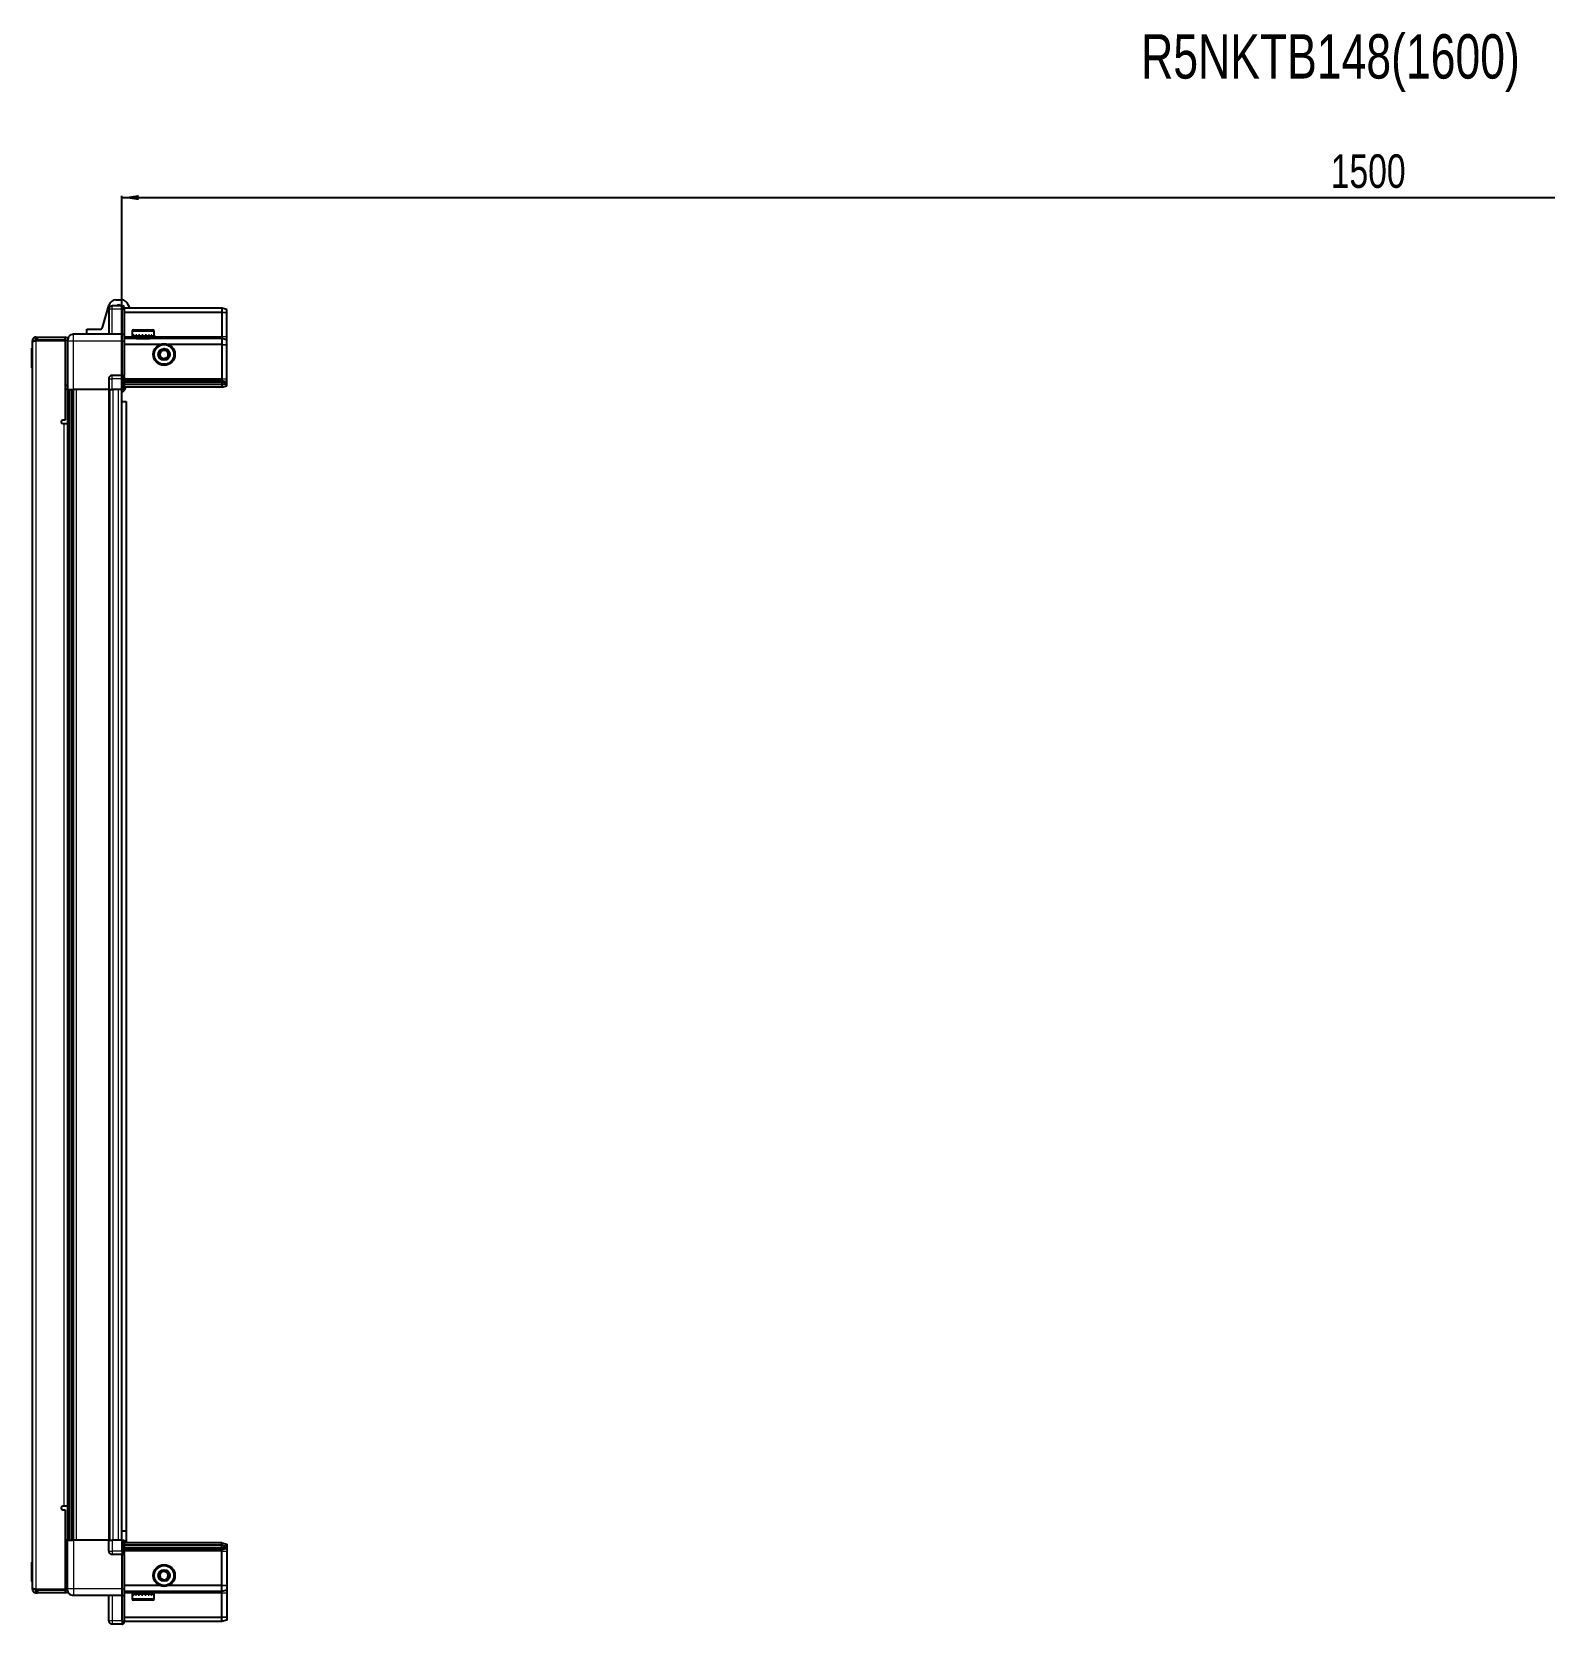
# Model space of a CAD drawing. Header units: millimetres. Extents: x 1256 to 6337, y -766 to 2003.
# Drawn here: x 3003 to 3904, y 1054 to 2003 of the extents above; entities that cross this region are included whole.
import ezdxf

# ---------------------------------------------------------------- set-up
doc = ezdxf.new("R2010")
doc.units = ezdxf.units.MM
doc.layers.add('FORMAT', color=7, linetype='Continuous')
doc.styles.add('SLDTEXTSTYLE0', font='TXT', dxfattribs={"width": 0.75})
doc.dimstyles.new('SLDDIMSTYLE0', dxfattribs={"dimtxt": 20, "dimasz": 10, "dimexe": 0, "dimexo": 0.0625, "dimgap": 5, "dimtad": 2, "dimdec": 1, "dimrnd": 1e-09, "dimzin": 12, "dimdsep": 46, "dimtxsty": 'SLDTEXTSTYLE0', "dimsah": 1, "dimcen": 0.09, "dimadec": 0, "dimazin": 3, "dimtfac": 1, "dimtofl": 0, "dimtmove": 0, "dimatfit": 3, "dimfxl": 0, "dimfrac": 2, "dimtolj": 1, "dimtzin": 12, "dimarcsym": 0})

# ---------------------------------------------------------------- blocks, each defined once
blk = doc.blocks.new('_D_5')
at = {"layer": 'FORMAT'}
for p, q in [((3056.46, 1790.11), (3056.46, 1905.6)), ((3056.46, 1904.6), (4556.46, 1904.6)), ((4556.46, 1790.11), (4556.46, 1905.6))]:
    blk.add_line(p, q, dxfattribs=at)
for points in [[(3056.46, 1904.6), (3066.46, 1903.07), (3066.46, 1906.14)], [(4556.46, 1904.6), (4546.46, 1906.14), (4546.46, 1903.07)]]:
    blk.add_solid(points, dxfattribs=at)
at = {"layer": 'FORMAT', "insert": (3776.91, 1930.39), "char_height": 20, "attachment_point": 1, "style": 'SLDTEXTSTYLE0'}
blk.add_mtext('1500', dxfattribs=at)

msp = doc.modelspace()

# ---------------------------------------------------------------- linework, layer by layer
at = {"color": 7, "linetype": 'Continuous', "lineweight": 25}
for p, q in [((3052.93, 1843.6), (3056.15, 1843.6)), ((3044.83, 1827.19), (3048.6, 1840.34)), ((3048.61, 1838.1), (3048.61, 1823.1)), ((3056.61, 1840.1), (3050.61, 1840.1)), ((3056.61, 1840.1), (3056.95, 1840.1)), ((3056.61, 1840.1), (3056.61, 1838.1)), ((3056.61, 1823.3), (3056.61, 1838.1)), ((3056.61, 1823.3), (3056.61, 1838.1)), ((3057.81, 1839.6), (3056.95, 1840.1)), ((3057.81, 1838.1), (3057.81, 1839.6)), ((3116.11, 1838.6), (3057.81, 1838.6)), ((3057.81, 1838.1), (3057.81, 1823.3)), ((3116.11, 1836.1), (3057.81, 1836.1)), ((3060.48, 1840.34), (3060.98, 1838.6)), ((3116.11, 1838.6), (3116.11, 1836.1)), ((3119.11, 1837.8), (3116.11, 1838.6)), ((3116.11, 1836.1), (3116.11, 1821.6)), ((3119.11, 1835.95), (3116.11, 1836.1)), ((3119.11, 1835.95), (3119.11, 1837.8)), ((3119.11, 1821.6), (3119.11, 1835.95)), ((3056.61, 1823.1), (3027.61, 1823.1)), ((3035.66, 1823.1), (3035.66, 1826.1)), ((3035.66, 1826.1), (3043.39, 1826.1)), ((3056.61, 1823.1), (3056.61, 1823.3)), ((3056.61, 1823.1), (3057.81, 1823.1)), ((3056.61, 1819.1), (3056.61, 1823.1)), ((3057.81, 1823.3), (3057.81, 1823.1)), ((3057.81, 1823.1), (3057.81, 1819.1)), ((3062.61, 1825), (3062.61, 1822.6)), ((3063.41, 1825.8), (3070.58, 1825.8)), ((3070.58, 1825.8), (3074.81, 1825.8)), ((3075.61, 1822.6), (3075.61, 1825)), ((3003.11, 1814.74), (3002.81, 1814.74)), ((3002.81, 1803.17), (3002.81, 1814.74)), ((3004.61, 1819.25), (3003.11, 1819.25)), ((3003.11, 1818.75), (3003.11, 1819.25)), ((3003.11, 1075.45), (3003.11, 1818.75)), ((3005.21, 1819.85), (3005.21, 1821.35)), ((3005.21, 1821.35), (3006.11, 1821.35)), ((3005.21, 1819.85), (3006.11, 1819.85)), ((3005.21, 1819.35), (3022.61, 1819.35)), ((3006.11, 1819.85), (3006.11, 1821.35)), ((3006.11, 1821.35), (3022.61, 1821.35)), ((3006.11, 1819.85), (3022.61, 1819.85)), ((3022.61, 1819.85), (3022.61, 1821.35)), ((3024.11, 1819.35), (3022.61, 1819.35)), ((3022.61, 1819.35), (3022.61, 1771.85)), ((3024.11, 1819.1), (3024.11, 1790.1)), ((3056.61, 1798.8), (3056.61, 1819.1)), ((3116.11, 1820.6), (3057.81, 1820.6)), ((3057.81, 1819.1), (3057.81, 1798.8)), ((3079.11, 1817.1), (3057.81, 1817.1)), ((3062.61, 1822.6), (3062.61, 1822.1)), ((3062.61, 1822.1), (3062.75, 1822.1)), ((3062.94, 1822.6), (3062.75, 1822.6)), ((3062.75, 1822.6), (3062.75, 1822.1)), ((3062.75, 1822.1), (3062.94, 1822.1)), ((3062.94, 1822.6), (3062.94, 1822.1)), ((3062.94, 1822.1), (3063.46, 1822.1)), ((3063.86, 1822.6), (3063.46, 1822.6)), ((3063.46, 1822.6), (3063.46, 1822.1)), ((3063.46, 1822.1), (3063.86, 1822.1)), ((3063.86, 1822.6), (3063.86, 1822.1)), ((3063.86, 1822.1), (3064.73, 1822.1)), ((3064.71, 1822.1), (3064.71, 1822)), ((3064.71, 1822), (3073.51, 1822)), ((3065.31, 1822.6), (3064.73, 1822.6)), ((3064.73, 1822.6), (3064.73, 1822.1)), ((3064.73, 1822.1), (3065.31, 1822.1)), ((3065.11, 1821.6), (3065.8, 1821.12)), ((3065.11, 1821.6), (3070.14, 1821.6)), ((3065.8, 1821.12), (3065.11, 1820.64)), ((3065.11, 1820.64), (3065.11, 1820.6)), ((3065.11, 1820.64), (3070.14, 1820.64)), ((3065.31, 1822.6), (3065.31, 1822.1)), ((3065.31, 1822.1), (3066.43, 1822.1)), ((3065.8, 1821.12), (3069.96, 1821.12)), ((3067.12, 1822.6), (3066.43, 1822.6)), ((3066.43, 1822.6), (3066.43, 1822.1)), ((3066.43, 1822.1), (3067.12, 1822.1)), ((3067.12, 1822.6), (3067.12, 1822.1)), ((3067.12, 1822.1), (3068.39, 1822.1)), ((3069.13, 1822.6), (3068.39, 1822.6)), ((3068.39, 1822.6), (3068.39, 1822.1)), ((3068.39, 1822.1), (3068.63, 1822.1)), ((3068.63, 1822.6), (3068.63, 1822.1)), ((3069.12, 1822.6), (3069.12, 1822.1)), ((3069.12, 1822.1), (3069.13, 1822.1)), ((3069.13, 1822.6), (3069.13, 1822.1)), ((3069.13, 1822.1), (3070.43, 1822.1)), ((3069.96, 1821.12), (3072.42, 1821.12)), ((3070.14, 1821.6), (3073.11, 1821.6)), ((3070.14, 1820.64), (3073.11, 1820.64)), ((3071.14, 1822.6), (3070.43, 1822.6)), ((3070.43, 1822.6), (3070.43, 1822.1)), ((3070.48, 1822.6), (3070.48, 1822.1)), ((3070.48, 1822.1), (3071.14, 1822.1)), ((3071.14, 1822.6), (3071.14, 1822.1)), ((3071.14, 1822.1), (3072.33, 1822.1)), ((3072.95, 1822.6), (3072.33, 1822.6)), ((3072.33, 1822.6), (3072.33, 1822.1)), ((3072.33, 1822.1), (3072.95, 1822.1)), ((3072.42, 1821.12), (3073.11, 1821.6)), ((3073.11, 1820.64), (3072.42, 1821.12)), ((3072.95, 1822.6), (3072.95, 1822.1)), ((3072.95, 1822.1), (3073.92, 1822.1)), ((3073.11, 1820.6), (3073.11, 1820.64)), ((3073.51, 1822), (3073.51, 1822.1)), ((3074.38, 1822.6), (3073.92, 1822.6)), ((3073.92, 1822.6), (3073.92, 1822.1)), ((3073.92, 1822.1), (3074.38, 1822.1)), ((3074.38, 1822.6), (3074.38, 1822.1)), ((3074.38, 1822.1), (3075.03, 1822.1)), ((3075.3, 1822.6), (3075.03, 1822.6)), ((3075.03, 1822.6), (3075.03, 1822.1)), ((3075.03, 1822.1), (3075.3, 1822.1)), ((3075.3, 1822.6), (3075.3, 1822.1)), ((3075.3, 1822.1), (3075.57, 1822.1)), ((3075.61, 1822.6), (3075.57, 1822.6)), ((3075.57, 1822.6), (3075.57, 1822.1)), ((3075.57, 1822.1), (3075.61, 1822.1)), ((3075.61, 1822.6), (3075.61, 1822.1)), ((3116.11, 1817.1), (3084.11, 1817.1)), ((3116.11, 1821.6), (3116.11, 1820.6)), ((3116.11, 1820.6), (3116.11, 1817.1)), ((3119.11, 1819.8), (3116.11, 1820.6)), ((3116.11, 1817.1), (3116.11, 1796.6)), ((3116.11, 1817.1), (3119.11, 1816.77)), ((3119.11, 1819.8), (3119.11, 1821.6)), ((3119.11, 1816.77), (3119.11, 1819.8)), ((3119.11, 1796.6), (3119.11, 1816.77)), ((3002.81, 1803.17), (3003.11, 1803.17)), ((3048.61, 1796.6), (3048.61, 1790.1)), ((3056.61, 1798.6), (3050.61, 1798.6)), ((3056.61, 1798.6), (3056.61, 1798.8)), ((3056.61, 1798.6), (3056.61, 1796.6)), ((3056.61, 1798.6), (3057.81, 1798.6)), ((3056.61, 1790.1), (3056.61, 1796.6)), ((3056.61, 1790.1), (3056.61, 1796.6)), ((3056.95, 1790.1), (3056.95, 1796.6)), ((3057.81, 1798.8), (3057.81, 1798.6)), ((3057.81, 1797.93), (3057.81, 1798.6)), ((3057.81, 1797.93), (3057.81, 1790.1)), ((3116.11, 1795.6), (3057.81, 1795.6)), ((3116.11, 1794.6), (3057.81, 1794.6)), ((3116.11, 1796.6), (3116.11, 1795.6)), ((3116.11, 1795.6), (3116.11, 1794.6)), ((3116.11, 1795.6), (3119.11, 1794.8)), ((3116.11, 1794.6), (3116.11, 1793.1)), ((3116.11, 1794.6), (3119.11, 1794.06)), ((3119.11, 1794.8), (3119.11, 1796.6)), ((3119.11, 1794.06), (3119.11, 1794.8)), ((3022.61, 1792.85), (3024.11, 1792.85)), ((3024.11, 1790.1), (3022.61, 1790.1)), ((3024.76, 1104.1), (3024.76, 1790.1)), ((3026.55, 1790.1), (3026.55, 1104.1)), ((3026.59, 1790.1), (3026.59, 1104.1)), ((3048.61, 1790.1), (3027.61, 1790.1)), ((3048.61, 1790.1), (3050.61, 1790.1)), ((3049.26, 1104.1), (3049.26, 1790.1)), ((3056.61, 1790.1), (3050.61, 1790.1)), ((3056.46, 1104.1), (3056.46, 1790.1)), ((3056.61, 1790.1), (3056.95, 1790.1)), ((3056.61, 1790.1), (3056.61, 1790.1)), ((3057.81, 1790.1), (3056.95, 1790.1)), ((3056.95, 1790.1), (3056.95, 1790.1)), ((3116.11, 1793.1), (3057.81, 1793.1)), ((3116.11, 1791.6), (3057.81, 1791.6)), ((3116.11, 1793.1), (3119.11, 1793.56)), ((3116.11, 1793.1), (3116.11, 1791.6)), ((3116.11, 1791.6), (3119.11, 1792.41)), ((3119.11, 1793.56), (3119.11, 1794.06)), ((3119.11, 1792.41), (3119.11, 1793.56)), ((3056.46, 1783.1), (3058.96, 1783.1)), ((3058.96, 1783.1), (3058.96, 1109.6)), ((3022.61, 1771.85), (3021.26, 1771.85)), ((3021.26, 1769.85), (3022.01, 1769.85)), ((3022.01, 1769.85), (3024.11, 1769.85)), ((3024.11, 1769.85), (3024.11, 1124.35)), ((3022.01, 1124.35), (3021.26, 1124.35)), ((3021.26, 1122.35), (3022.61, 1122.35)), ((3024.11, 1124.35), (3022.01, 1124.35)), ((3022.61, 1122.35), (3022.61, 1074.85)), ((3024.11, 1104.1), (3022.61, 1104.1)), ((3024.11, 1101.35), (3022.61, 1101.35)), ((3024.11, 1075.1), (3024.11, 1104.1)), ((3048.61, 1104.1), (3027.61, 1104.1)), ((3048.61, 1097.6), (3048.61, 1104.1)), ((3048.61, 1104.1), (3050.61, 1104.1)), ((3056.61, 1104.1), (3050.61, 1104.1)), ((3058.96, 1109.6), (3056.46, 1109.6)), ((3056.61, 1097.6), (3056.61, 1104.1)), ((3056.61, 1104.1), (3056.95, 1104.1)), ((3056.95, 1097.6), (3056.95, 1104.1)), ((3056.95, 1104.1), (3057.81, 1104.1)), ((3057.81, 1104.1), (3057.81, 1096.28)), ((3116.11, 1102.6), (3057.81, 1102.6)), ((3058.96, 1109.6), (3058.96, 1102.6)), ((3116.11, 1101.1), (3116.11, 1102.6)), ((3116.11, 1102.6), (3119.11, 1101.8)), ((3119.11, 1101.8), (3119.11, 1100.65)), ((3056.61, 1095.6), (3050.61, 1095.6)), ((3056.61, 1097.6), (3056.61, 1095.6)), ((3056.61, 1097.6), (3056.61, 1095.6)), ((3056.61, 1095.6), (3057.81, 1095.6)), ((3056.61, 1095.4), (3056.61, 1095.6)), ((3056.61, 1075.1), (3056.61, 1095.4)), ((3116.11, 1101.1), (3057.81, 1101.1)), ((3116.11, 1099.6), (3057.81, 1099.6)), ((3116.11, 1098.6), (3057.81, 1098.6)), ((3057.81, 1095.6), (3057.81, 1096.28)), ((3057.81, 1095.6), (3057.81, 1095.4)), ((3057.81, 1095.4), (3057.81, 1075.1)), ((3116.11, 1099.6), (3116.11, 1101.1)), ((3116.11, 1101.1), (3119.11, 1100.65)), ((3116.11, 1099.6), (3119.11, 1100.15)), ((3116.11, 1098.6), (3116.11, 1099.6)), ((3116.11, 1098.6), (3119.11, 1099.41)), ((3116.11, 1097.6), (3116.11, 1098.6)), ((3116.11, 1077.1), (3116.11, 1097.6)), ((3119.11, 1100.65), (3119.11, 1100.15)), ((3119.11, 1100.15), (3119.11, 1099.41)), ((3119.11, 1099.41), (3119.11, 1097.6)), ((3119.11, 1097.6), (3119.11, 1077.44)), ((3003.11, 1091.04), (3002.81, 1091.04)), ((3002.81, 1081.36), (3002.81, 1091.04)), ((3002.81, 1079.47), (3002.81, 1081.36)), ((3002.81, 1079.47), (3003.11, 1079.47)), ((3003.11, 1074.95), (3003.11, 1075.45)), ((3004.61, 1074.95), (3003.11, 1074.95)), ((3022.61, 1074.85), (3005.21, 1074.85)), ((3005.21, 1074.35), (3005.21, 1072.85)), ((3005.21, 1074.35), (3006.11, 1074.35)), ((3005.21, 1072.85), (3006.11, 1072.85)), ((3006.11, 1074.35), (3006.11, 1072.85)), ((3022.61, 1074.35), (3006.11, 1074.35)), ((3022.61, 1072.85), (3006.11, 1072.85)), ((3022.61, 1074.85), (3024.11, 1074.85)), ((3022.61, 1074.35), (3022.61, 1072.85)), ((3056.61, 1071.1), (3056.61, 1075.1)), ((3079.11, 1077.1), (3057.81, 1077.1)), ((3057.81, 1075.1), (3057.81, 1071.1)), ((3116.11, 1073.6), (3057.81, 1073.6)), ((3065.11, 1073.6), (3065.11, 1073.57)), ((3065.11, 1073.57), (3065.8, 1073.09)), ((3065.22, 1073.57), (3065.11, 1073.57)), ((3065.8, 1073.09), (3065.11, 1072.6)), ((3073.11, 1073.57), (3065.22, 1073.57)), ((3065.89, 1073.09), (3065.8, 1073.09)), ((3072.42, 1073.09), (3065.89, 1073.09)), ((3072.42, 1073.09), (3073.11, 1073.57)), ((3073.11, 1072.6), (3072.42, 1073.09)), ((3073.11, 1073.57), (3073.11, 1073.6)), ((3116.11, 1077.1), (3084.11, 1077.1)), ((3116.11, 1077.1), (3119.11, 1077.44)), ((3116.11, 1073.6), (3116.11, 1077.1)), ((3119.11, 1074.41), (3116.11, 1073.6)), ((3116.11, 1072.6), (3116.11, 1073.6)), ((3119.11, 1077.44), (3119.11, 1074.41)), ((3119.11, 1074.41), (3119.11, 1072.6)), ((3056.61, 1071.1), (3027.61, 1071.1)), ((3048.61, 1056.1), (3048.61, 1071.1)), ((3056.61, 1071.1), (3057.81, 1071.1)), ((3056.61, 1070.9), (3056.61, 1071.1)), ((3056.61, 1056.1), (3056.61, 1070.9)), ((3057.81, 1071.1), (3057.81, 1070.9)), ((3057.81, 1070.9), (3057.81, 1056.1)), ((3062.61, 1072.1), (3062.61, 1069.2)), ((3062.71, 1072.1), (3062.61, 1072.1)), ((3062.71, 1071.6), (3062.71, 1072.1)), ((3062.87, 1072.1), (3062.71, 1072.1)), ((3062.71, 1071.6), (3062.87, 1071.6)), ((3062.87, 1071.6), (3062.87, 1072.1)), ((3063.36, 1072.1), (3062.87, 1072.1)), ((3063.36, 1071.6), (3063.36, 1072.1)), ((3063.75, 1072.1), (3063.36, 1072.1)), ((3063.36, 1071.6), (3063.75, 1071.6)), ((3063.56, 1068.4), (3063.41, 1068.4)), ((3074.81, 1068.4), (3063.56, 1068.4)), ((3063.75, 1071.6), (3063.75, 1072.1)), ((3064.58, 1072.1), (3063.75, 1072.1)), ((3064.58, 1071.6), (3064.58, 1072.1)), ((3065.14, 1072.1), (3064.58, 1072.1)), ((3064.58, 1071.6), (3065.14, 1071.6)), ((3064.71, 1072.2), (3064.71, 1072.1)), ((3070.11, 1072.2), (3064.71, 1072.2)), ((3065.22, 1072.6), (3065.11, 1072.6)), ((3065.14, 1071.6), (3065.14, 1072.1)), ((3066.25, 1072.1), (3065.14, 1072.1)), ((3073.11, 1072.6), (3065.22, 1072.6)), ((3066.25, 1071.6), (3066.25, 1072.1)), ((3066.93, 1072.1), (3066.25, 1072.1)), ((3066.25, 1071.6), (3066.93, 1071.6)), ((3066.93, 1071.6), (3066.93, 1072.1)), ((3068.19, 1072.1), (3066.93, 1072.1)), ((3068.19, 1071.6), (3068.19, 1072.1)), ((3068.49, 1072.1), (3068.19, 1072.1)), ((3068.19, 1071.6), (3068.93, 1071.6)), ((3068.49, 1071.6), (3068.49, 1072.1)), ((3068.93, 1071.6), (3068.93, 1072.1)), ((3070.22, 1072.1), (3068.93, 1072.1)), ((3073.51, 1072.2), (3070.11, 1072.2)), ((3070.22, 1071.6), (3070.22, 1072.1)), ((3070.22, 1071.6), (3070.94, 1071.6)), ((3070.35, 1071.6), (3070.35, 1072.1)), ((3070.94, 1072.1), (3070.35, 1072.1)), ((3070.94, 1071.6), (3070.94, 1072.1)), ((3072.15, 1072.1), (3070.94, 1072.1)), ((3072.15, 1071.6), (3072.15, 1072.1)), ((3072.78, 1072.1), (3072.15, 1072.1)), ((3072.15, 1071.6), (3072.78, 1071.6)), ((3072.78, 1071.6), (3072.78, 1072.1)), ((3073.78, 1072.1), (3072.78, 1072.1)), ((3073.51, 1072.1), (3073.51, 1072.2)), ((3073.78, 1071.6), (3073.78, 1072.1)), ((3074.26, 1072.1), (3073.78, 1072.1)), ((3073.78, 1071.6), (3074.26, 1071.6)), ((3074.26, 1071.6), (3074.26, 1072.1)), ((3074.95, 1072.1), (3074.26, 1072.1)), ((3074.95, 1071.6), (3074.95, 1072.1)), ((3075.23, 1072.1), (3074.95, 1072.1)), ((3074.95, 1071.6), (3075.23, 1071.6)), ((3075.23, 1071.6), (3075.23, 1072.1)), ((3075.55, 1072.1), (3075.23, 1072.1)), ((3075.55, 1071.6), (3075.55, 1072.1)), ((3075.61, 1072.1), (3075.55, 1072.1)), ((3075.55, 1071.6), (3075.61, 1071.6)), ((3075.61, 1069.2), (3075.61, 1072.1)), ((3075.61, 1071.6), (3075.61, 1072.1)), ((3075.61, 1072.1), (3075.61, 1072.1)), ((3116.11, 1058.1), (3116.11, 1072.6)), ((3119.11, 1072.6), (3119.11, 1058.26)), ((3056.61, 1054.1), (3050.61, 1054.1)), ((3056.61, 1056.1), (3056.61, 1054.1)), ((3056.61, 1054.1), (3056.95, 1054.1)), ((3056.61, 1054.1), (3056.61, 1054.1)), ((3056.61, 1054.1), (3056.95, 1054.1)), ((3056.95, 1054.1), (3057.81, 1054.6)), ((3056.95, 1054.1), (3057.81, 1054.6)), ((3116.11, 1058.1), (3057.81, 1058.1)), ((3057.81, 1054.6), (3057.81, 1056.1)), ((3116.11, 1055.6), (3057.81, 1055.6)), ((3119.11, 1058.26), (3116.11, 1058.1)), ((3116.11, 1055.6), (3116.11, 1058.1)), ((3119.11, 1056.41), (3116.11, 1055.6)), ((3119.11, 1058.26), (3119.11, 1056.41))]:
    msp.add_line(p, q, dxfattribs=at)
at = {"color": 8, "linetype": 'Continuous', "lineweight": 18}
for p, q in [((3050.61, 1838.1), (3048.61, 1838.1)), ((3050.61, 1838.1), (3050.61, 1840.1)), ((3050.61, 1823.1), (3050.61, 1838.1)), ((3056.61, 1838.1), (3050.61, 1838.1)), ((3056.61, 1838.1), (3057.81, 1838.1)), ((3056.61, 1823.3), (3057.81, 1823.3)), ((3062.61, 1825), (3070.78, 1825)), ((3070.78, 1825), (3075.61, 1825)), ((3005.21, 1819.35), (3005.21, 1074.85)), ((3027.61, 1790.1), (3027.61, 1819.1)), ((3056.61, 1819.1), (3027.61, 1819.1)), ((3056.61, 1819.1), (3057.81, 1819.1)), ((3065.11, 1821.6), (3057.81, 1821.6)), ((3116.11, 1821.6), (3073.11, 1821.6)), ((3119.11, 1821.6), (3116.11, 1821.6)), ((3048.61, 1796.6), (3050.61, 1796.6)), ((3050.61, 1796.6), (3050.61, 1798.6)), ((3050.61, 1790.1), (3050.61, 1796.6)), ((3056.61, 1796.6), (3050.61, 1796.6)), ((3056.61, 1798.8), (3057.81, 1798.8)), ((3056.61, 1796.6), (3056.95, 1796.6)), ((3116.11, 1796.6), (3057.81, 1796.6)), ((3116.11, 1796.6), (3119.11, 1796.6)), ((3024.11, 1769.85), (3024.11, 1790.1)), ((3025.35, 1790.1), (3025.35, 1104.1)), ((3027.79, 1104.1), (3027.79, 1790.1)), ((3029.21, 1790.1), (3029.21, 1104.1)), ((3048.61, 1104.1), (3048.61, 1790.1)), ((3051.26, 1104.1), (3051.26, 1790.1)), ((3054.46, 1104.1), (3054.46, 1790.1)), ((3056.61, 1790.1), (3056.95, 1790.1)), ((3022.01, 1124.35), (3022.01, 1769.85)), ((3024.11, 1104.1), (3024.11, 1124.35)), ((3027.61, 1104.1), (3027.61, 1075.1)), ((3050.61, 1104.1), (3050.61, 1097.6)), ((3048.61, 1097.6), (3050.61, 1097.6)), ((3050.61, 1097.6), (3050.61, 1095.6)), ((3056.61, 1097.6), (3050.61, 1097.6)), ((3056.61, 1097.6), (3056.95, 1097.6)), ((3057.81, 1095.4), (3056.61, 1095.4)), ((3116.11, 1097.6), (3057.81, 1097.6)), ((3116.11, 1097.6), (3119.11, 1097.6)), ((3056.61, 1075.1), (3027.61, 1075.1)), ((3056.61, 1075.1), (3057.81, 1075.1)), ((3050.61, 1071.1), (3050.61, 1056.1)), ((3057.81, 1070.9), (3056.61, 1070.9)), ((3065.11, 1072.6), (3057.81, 1072.6)), ((3062.78, 1069.2), (3062.61, 1069.2)), ((3075.61, 1069.2), (3062.78, 1069.2)), ((3116.11, 1072.6), (3073.11, 1072.6)), ((3119.11, 1072.6), (3116.11, 1072.6)), ((3050.61, 1056.1), (3048.61, 1056.1)), ((3050.61, 1056.1), (3050.61, 1054.1)), ((3056.61, 1056.1), (3050.61, 1056.1)), ((3056.61, 1056.1), (3057.81, 1056.1))]:
    msp.add_line(p, q, dxfattribs=at)
at = {"color": 7, "linetype": 'Continuous', "lineweight": 25}
for centre, radius in [((3081.61, 1811.1), 6.5), ((3081.61, 1811.1), 3.46), ((3081.61, 1083.1), 6.5), ((3081.61, 1083.1), 3.46)]:
    msp.add_circle(centre, radius, dxfattribs=at)
at = {"color": 8, "linetype": 'Continuous', "lineweight": 18}
for centre in [(3081.61, 1811.1), (3081.61, 1083.1)]:
    msp.add_circle(centre, 5.7, dxfattribs=at)
at = {"color": 7, "linetype": 'Continuous', "lineweight": 25}
for centre, radius, start, end in [((3052.93, 1839.1), 4.5, 90, 164), ((3056.15, 1839.1), 4.5, 16, 90), ((3050.61, 1838.1), 2, 90, 180), ((3054.56, 1838.7), 1.9, 47.4631, 132.5369), ((3043.39, 1827.6), 1.5, 270, 344), ((3063.41, 1825), 0.8, 90, 180), ((3074.81, 1825), 0.8, 0, 90), ((3005.11, 1818.85), 0.5, 90, 117.7907), ((3022.51, 1819.25), 0.6, 9.59407, 90), ((3022.51, 1819.25), 2.1, 32.2369, 87.2706), ((3064.71, 1821.6), 0.4, 0, 90), ((3073.51, 1821.6), 0.4, 90, 180), ((3081.61, 1811.1), 2.5, 101.00659, 161.00659), ((3081.61, 1811.1), 2.5, 41.00659, 101.00659), ((3081.61, 1811.1), 2.5, 161.00659, 221.00659), ((3081.61, 1811.1), 2.5, 221.00659, 281.00659), ((3081.61, 1811.1), 2.5, 281.00659, 341.00659), ((3081.61, 1811.1), 2.5, 341.00659, 41.00659), ((3050.61, 1796.6), 2, 90, 180), ((3053.96, 1792.75), 5, 300, 346.70293), ((3021.26, 1770.85), 1, 90, 270), ((3021.26, 1123.35), 1, 90, 270), ((3050.61, 1097.6), 2, 180, 270), ((3081.61, 1083.1), 2.5, 127.98423, 187.98423), ((3081.61, 1083.1), 2.5, 187.98423, 247.98423), ((3081.61, 1083.1), 2.5, 67.98423, 127.98423), ((3081.61, 1083.1), 2.5, 7.98423, 67.98423), ((3081.61, 1083.1), 2.5, 307.98423, 7.98423), ((3005.11, 1075.35), 0.5, 243.58436, 270), ((3022.51, 1074.95), 0.6, 270, 350.40593), ((3022.51, 1074.95), 2.1, 272.7294, 327.8305), ((3081.61, 1083.1), 2.5, 247.98423, 307.98423), ((3063.41, 1069.2), 0.8, 180, 270), ((3064.71, 1072.6), 0.4, 270, 0), ((3073.51, 1072.6), 0.4, 180, 270), ((3074.81, 1069.2), 0.8, 270, 0), ((3050.61, 1056.1), 2, 180, 270)]:
    msp.add_arc(centre, radius, start, end, dxfattribs=at)
for centre, start_param, end_param in [((3060.41, 1796.6), 2.418858, 3.141593), ((3060.41, 1097.6), 3.141593, 3.864327)]:
    msp.add_ellipse(centre, major_axis=(3.46, 0), ratio=0.57735, start_param=start_param, end_param=end_param, dxfattribs=at)
for points, knots in [([(3027.61, 1823.1), (3027.17, 1823.06), (3026.49, 1822.99), (3025.68, 1822.55), (3025.12, 1822.1), (3024.67, 1821.54), (3024.23, 1820.72), (3024.16, 1820.04), (3024.11, 1819.6)], [0, 0, 0, 0, 0.239457, 0.368361, 0.5, 0.631639, 0.760543, 1, 1, 1, 1]), ([(3005.21, 1821.35), (3004.96, 1821.33), (3004.46, 1821.28), (3003.82, 1820.88), (3003.36, 1820.32), (3003.14, 1819.75), (3003.12, 1819.38), (3003.11, 1819.25)], [0, 0, 0, 0, 0.230255, 0.448522, 0.666786, 0.88505, 1, 1, 1, 1]), ([(3003.11, 1818.75), (3003.14, 1818.8), (3003.19, 1818.89), (3003.58, 1819.02), (3004.14, 1819.15), (3004.72, 1819.27), (3005.09, 1819.33), (3005.21, 1819.35)], [0, 0, 0, 0, 0.230255, 0.448522, 0.666786, 0.88505, 1, 1, 1, 1]), ([(3024.11, 1819.6), (3024.11, 1819.6), (3024.11, 1819.58), (3024.11, 1819.47), (3024.11, 1819.3), (3024.11, 1819.17), (3024.11, 1819.1)], [0, 0, 0, 0, 0.249394, 0.500333, 0.750167, 1, 1, 1, 1]), ([(3078.78, 1810.55), (3078.95, 1811.04), (3079.26, 1811.95), (3079.57, 1812.86), (3079.72, 1813.28)], [0, 0, 0, 0, 0.534686, 1, 1, 1, 1]), ([(3079.72, 1813.28), (3080.22, 1813.38), (3081.17, 1813.57), (3082.11, 1813.75), (3082.55, 1813.83)], [0, 0, 0, 0, 0.534686, 1, 1, 1, 1]), ([(3082.55, 1813.83), (3082.63, 1813.74), (3083.03, 1813.29), (3083.68, 1812.54), (3084.22, 1811.92), (3084.44, 1811.66)], [0, 0, 0, 0, 0.133125, 0.637099, 1, 1, 1, 1]), ([(3080.67, 1808.37), (3080.45, 1808.63), (3079.91, 1809.26), (3079.25, 1810.01), (3078.86, 1810.46), (3078.78, 1810.55)], [0, 0, 0, 0, 0.362901, 0.866875, 1, 1, 1, 1]), ([(3083.51, 1808.93), (3083, 1808.83), (3082.05, 1808.64), (3081.11, 1808.46), (3080.67, 1808.37)], [0, 0, 0, 0, 0.534686, 1, 1, 1, 1]), ([(3084.44, 1811.66), (3084.28, 1811.17), (3083.96, 1810.26), (3083.65, 1809.35), (3083.51, 1808.93)], [0, 0, 0, 0, 0.534686, 1, 1, 1, 1]), ([(3024.11, 1790.1), (3024.15, 1790.1), (3024.23, 1790.1), (3024.83, 1790.1), (3025.72, 1790.1), (3026.7, 1790.1), (3027.35, 1790.1), (3027.61, 1790.1)], [0, 0, 0, 0, 0.214694, 0.429388, 0.644082, 0.858775, 1, 1, 1, 1]), ([(3024.11, 1104.1), (3024.15, 1104.1), (3024.23, 1104.1), (3024.83, 1104.1), (3025.72, 1104.1), (3026.7, 1104.1), (3027.35, 1104.1), (3027.61, 1104.1)], [0, 0, 0, 0, 0.2146939, 0.4293877, 0.6440816, 0.8587754, 1, 1, 1, 1]), ([(3078.93, 1084.19), (3079.34, 1084.5), (3080.1, 1085.1), (3080.86, 1085.69), (3081.21, 1085.96)], [0, 0, 0, 0, 0.534686, 1, 1, 1, 1]), ([(3079.34, 1081.33), (3079.32, 1081.45), (3079.24, 1082.04), (3079.1, 1083.03), (3078.98, 1083.85), (3078.93, 1084.19)], [0, 0, 0, 0, 0.1331247, 0.6370994, 1, 1, 1, 1]), ([(3081.21, 1085.96), (3081.69, 1085.77), (3082.58, 1085.41), (3083.47, 1085.05), (3083.89, 1084.88)], [0, 0, 0, 0, 0.534686, 1, 1, 1, 1]), ([(3083.89, 1084.88), (3083.93, 1084.54), (3084.05, 1083.72), (3084.19, 1082.74), (3084.27, 1082.15), (3084.29, 1082.02)], [0, 0, 0, 0, 0.362901, 0.866875, 1, 1, 1, 1]), ([(3005.21, 1074.85), (3004.96, 1074.9), (3004.46, 1074.99), (3003.82, 1075.12), (3003.36, 1075.25), (3003.14, 1075.37), (3003.12, 1075.43), (3003.11, 1075.45)], [0, 0, 0, 0, 0.230255, 0.448522, 0.666786, 0.88505, 1, 1, 1, 1]), ([(3003.11, 1074.95), (3003.14, 1074.7), (3003.19, 1074.21), (3003.58, 1073.57), (3004.14, 1073.1), (3004.72, 1072.88), (3005.09, 1072.86), (3005.21, 1072.85)], [0, 0, 0, 0, 0.230255, 0.448522, 0.666786, 0.88505, 1, 1, 1, 1]), ([(3024.11, 1074.6), (3024.11, 1074.61), (3024.11, 1074.62), (3024.11, 1074.74), (3024.11, 1074.91), (3024.11, 1075.04), (3024.11, 1075.1)], [0, 0, 0, 0, 0.249394, 0.500333, 0.750167, 1, 1, 1, 1]), ([(3027.61, 1071.1), (3027.17, 1071.15), (3026.49, 1071.22), (3025.68, 1071.66), (3025.12, 1072.11), (3024.67, 1072.67), (3024.23, 1073.49), (3024.16, 1074.16), (3024.11, 1074.6)], [0, 0, 0, 0, 0.239457, 0.368361, 0.5, 0.631639, 0.760543, 1, 1, 1, 1]), ([(3082.01, 1080.25), (3081.53, 1080.44), (3080.64, 1080.8), (3079.75, 1081.16), (3079.34, 1081.33)], [0, 0, 0, 0, 0.534686, 1, 1, 1, 1]), ([(3084.29, 1082.02), (3083.88, 1081.7), (3083.12, 1081.11), (3082.36, 1080.52), (3082.01, 1080.25)], [0, 0, 0, 0, 0.534686, 1, 1, 1, 1])]:
    msp.add_open_spline(points, degree=3, knots=knots, dxfattribs=at)
at = {"color": 8, "linetype": 'Continuous', "lineweight": 18}
for points in [[(3027.61, 1819.1), (3027.61, 1819.63), (3027.61, 1820.68), (3027.61, 1822), (3027.61, 1822.92), (3027.61, 1823.04), (3027.61, 1823.1)], [(3027.61, 1075.1), (3027.61, 1074.58), (3027.61, 1073.53), (3027.61, 1072.21), (3027.61, 1071.28), (3027.61, 1071.16), (3027.61, 1071.1)]]:
    msp.add_open_spline(points, degree=3, dxfattribs=at)
at = {"color": 7, "linetype": 'Continuous', "lineweight": 25}
for points in [[(3005.21, 1819.85), (3005.13, 1819.85), (3004.98, 1819.83), (3004.78, 1819.69), (3004.64, 1819.49), (3004.62, 1819.33), (3004.61, 1819.25)], [(3004.61, 1074.95), (3004.62, 1074.88), (3004.64, 1074.72), (3004.78, 1074.52), (3004.98, 1074.38), (3005.13, 1074.36), (3005.21, 1074.35)]]:
    msp.add_open_spline(points, degree=3, dxfattribs=at)
at = {"color": 8, "linetype": 'Continuous', "lineweight": 18}
for points, knots in [([(3027.61, 1819.1), (3027.17, 1819.1), (3026.49, 1819.1), (3025.68, 1819.1), (3025.12, 1819.1), (3024.67, 1819.1), (3024.23, 1819.1), (3024.16, 1819.1), (3024.11, 1819.1)], [0, 0, 0, 0, 0.239457, 0.368361, 0.5, 0.631639, 0.760543, 1, 1, 1, 1]), ([(3027.61, 1075.1), (3027.17, 1075.1), (3026.49, 1075.1), (3025.68, 1075.1), (3025.12, 1075.1), (3024.67, 1075.1), (3024.23, 1075.1), (3024.16, 1075.1), (3024.11, 1075.1)], [0, 0, 0, 0, 0.2394568, 0.3683607, 0.5, 0.6316393, 0.7605432, 1, 1, 1, 1])]:
    msp.add_open_spline(points, degree=3, knots=knots, dxfattribs=at)

# ---------------------------------------------------------------- texts
at = {"layer": 'FORMAT', "insert": (3663.93, 2002.01), "char_height": 26.4583, "attachment_point": 1, "style": 'SLDTEXTSTYLE0'}
msp.add_mtext('R5NKTB148(1600)', dxfattribs=at)

# ---------------------------------------------------------------- dimensions: what is measured, and where the dimension line sits
at = {"layer": 'FORMAT'}
dim = msp.add_linear_dim(base=(4556.46, 1904.6), p1=(3056.46, 1790.1), p2=(4556.46, 1790.1), angle=0, dimstyle='SLDDIMSTYLE0', dxfattribs=at)
dim.commit()
dim.dimension.update_dxf_attribs({"geometry": '_D_5', "text_midpoint": (3806.46, 1904.6), "dimtype": 160})

doc.saveas('drawing.dxf')
